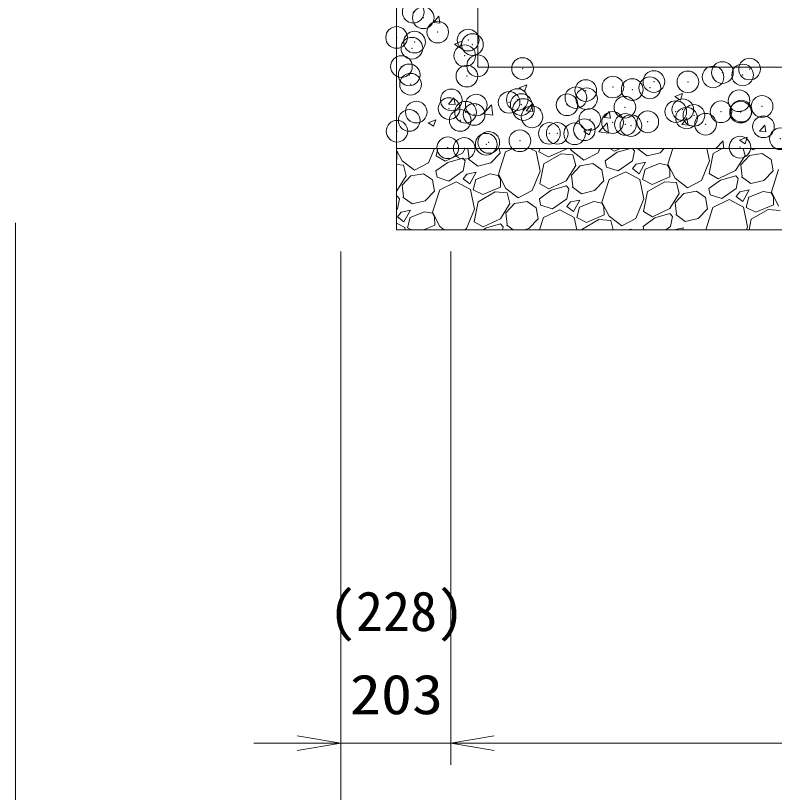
# Model space of a CAD drawing. Units: millimetres at full size; details may follow other scales. Extents: x 37600 to 71200, y -55520 to -31760.
# Drawn here: x 53752 to 55152, y -51509 to -50076 of the extents above; entities that cross this region are included whole.
import ezdxf
from ezdxf.enums import TextEntityAlignment as Align

# ---------------------------------------------------------------- set-up
doc = ezdxf.new("R2010")
doc.units = ezdxf.units.MM
doc.header["$LTSCALE"] = 80.0044
doc.header["$PDMODE"] = 32
doc.header["$PDSIZE"] = 40
for name, color, linetype, lineweight in [('0_2', 4, 'Continuous', 13), ('寸法', 6, 'Continuous', 13), ('ﾊｯﾁﾝｸﾞ', 4, 'Continuous', 9)]:
    doc.layers.add(name, color=color, linetype=linetype, lineweight=lineweight)
doc.styles.add('ＭＳ ゴシック', font='')
doc.styles.get('ＭＳ ゴシック').set_extended_font_data('MS Gothic')

# ---------------------------------------------------------------- blocks, each defined once
blk = doc.blocks.new('open_arrow')
at = {"color": 0, "linetype": 'Continuous', "lineweight": -2}
blk.add_lwpolyline([(7.5, 1.25), (0, 0), (7.5, -1.25)], dxfattribs=at)

msp = doc.modelspace()

# ---------------------------------------------------------------- linework, layer by layer
at = {"layer": '0_2', "color": 7}
for points in [[(54205, -49588), (54205, -49738), (54455, -49738), (54455, -50321), (55955, -50321), (55955, -49738), (58105, -49738), (58105, -49588), (55805, -49588), (55805, -50171), (54605, -50171), (54605, -49588)], [(54455, -50321), (55955, -50321), (55955, -50471), (54455, -50471)]]:
    msp.add_lwpolyline(points, close=True, dxfattribs=at)
at = {"layer": '寸法'}
for p, q in [((53752, -50458), (53752, -51758)), ((54352, -50511), (54352, -51758)), ((54352, -50511), (54352, -51458)), ((54352, -50511), (54352, -51758)), ((54555, -50511), (54555, -51458)), ((54555, -50511), (54555, -51458)), ((54715, -51418), (54192, -51418)), ((54555, -51418), (57755, -51418))]:
    msp.add_line(p, q, dxfattribs=at)
at = {"layer": 'ﾊｯﾁﾝｸﾞ'}
for p, q in [((54523.23, -50088.77), (54532.87, -50077.28)), ((54535.19, -50089.81), (54532.87, -50077.28)), ((54523.23, -50088.77), (54535.19, -50089.81)), ((54561.99, -50128.52), (54575.99, -50123.15)), ((54561.99, -50128.52), (54571.94, -50135.23)), ((54571.94, -50135.23), (54575.99, -50123.15)), ((54681.37, -50209.05), (54695.38, -50203.67)), ((54681.37, -50209.05), (54691.32, -50215.76)), ((54691.32, -50215.76), (54695.38, -50203.67)), ((54550.98, -50239.21), (54560.62, -50227.72)), ((54562.94, -50240.25), (54560.62, -50227.72)), ((54968.8, -50225.07), (54982.8, -50219.69)), ((54968.8, -50225.07), (54978.75, -50231.78)), ((54978.75, -50231.78), (54982.8, -50219.69)), ((54550.98, -50239.21), (54562.94, -50240.25)), ((54614.97, -50257.15), (54630.55, -50240.91)), ((54632.73, -50259.93), (54630.52, -50240.94)), ((54694.43, -50251.76), (54704.08, -50240.27)), ((54706.39, -50252.8), (54704.08, -50240.27)), ((54614.94, -50257.17), (54632.73, -50259.93)), ((54694.43, -50251.76), (54706.39, -50252.8)), ((54837.89, -50264.31), (54847.53, -50252.82)), ((54849.84, -50265.35), (54847.53, -50252.82)), ((54513.33, -50273.55), (54527.33, -50268.18)), ((54523.28, -50280.26), (54527.33, -50268.18)), ((54837.89, -50264.31), (54849.84, -50265.35)), ((54981.34, -50276.86), (54990.98, -50265.37)), ((54993.29, -50277.9), (54990.98, -50265.37)), ((54513.33, -50273.55), (54523.28, -50280.26)), ((54800.75, -50289.57), (54814.76, -50284.2)), ((54810.7, -50296.28), (54814.76, -50284.2)), ((54828.42, -50290.25), (54843.99, -50274.02)), ((54846.18, -50293.04), (54843.97, -50274.04)), ((54981.34, -50276.86), (54993.29, -50277.9)), ((55124.79, -50289.41), (55134.43, -50277.92)), ((55136.74, -50290.46), (55134.43, -50277.92)), ((54800.75, -50289.57), (54810.7, -50296.28)), ((54828.39, -50290.28), (54846.18, -50293.04)), ((55088.18, -50305.59), (55102.18, -50300.21)), ((55098.13, -50312.3), (55102.18, -50300.21)), ((55124.79, -50289.41), (55136.74, -50290.45)), ((55044.13, -50321), (55057.44, -50307.12)), ((55059.03, -50321), (55057.42, -50307.15)), ((55088.18, -50305.59), (55098.13, -50312.3)), ((54455, -50324.01), (54465.16, -50343.72)), ((54455.36, -50326.75), (54455, -50326.12)), ((54455.6, -50341.16), (54455.36, -50326.75)), ((54514.32, -50347.67), (54525.26, -50321)), ((54527.98, -50334.93), (54530.94, -50321)), ((54581.97, -50321), (54576.58, -50329.51)), ((54589.13, -50340.04), (54586.86, -50321)), ((54656.1, -50327.24), (54642.92, -50368.8)), ((54646.22, -50329.72), (54644.63, -50321)), ((54669.35, -50321), (54656.1, -50327.24)), ((54712.54, -50326.99), (54701.54, -50321)), ((54720.34, -50362.9), (54712.54, -50326.99)), ((54719.27, -50321), (54717.58, -50327.32)), ((54717.58, -50327.32), (54735.68, -50336.27)), ((54735.68, -50336.27), (54768.09, -50322.4)), ((54768.09, -50322.4), (54768.06, -50321)), ((54775.6, -50321), (54777.65, -50324.97)), ((54777.65, -50324.97), (54800.65, -50342.4)), ((54800.65, -50342.4), (54826.81, -50328.91)), ((54826.81, -50328.91), (54830.06, -50321)), ((54861.88, -50328.06), (54840.25, -50343.79)), ((54857.36, -50325.83), (54848.91, -50321)), ((54867.51, -50321), (54857.36, -50325.83)), ((54886.57, -50321), (54861.88, -50328.06)), ((54894.34, -50325.49), (54890.4, -50321)), ((54894.34, -50325.49), (54890.43, -50343.91)), ((54900.41, -50321.99), (54917.48, -50334.76)), ((54901.62, -50321.29), (54901.58, -50321)), ((54917.48, -50334.76), (54941.59, -50328.92)), ((54941.59, -50328.92), (54949.14, -50321)), ((54964.62, -50321), (54955.4, -50350.05)), ((55032.83, -50344.15), (55027.8, -50321)), ((55039.54, -50330.57), (55056.12, -50321)), ((55094.83, -50321), (55098.07, -50333.96)), ((55109.65, -50321), (55113.14, -50323.65)), ((55113.14, -50323.65), (55118.27, -50321)), ((54455, -50341.42), (54455.6, -50341.16)), ((54465.16, -50343.72), (54488.16, -50361.16)), ((54544.87, -50344.58), (54527.98, -50334.93)), ((54576.58, -50329.51), (54544.87, -50344.58)), ((54577.14, -50338.88), (54549.4, -50346.82)), ((54581.86, -50344.24), (54577.14, -50338.88)), ((54587.92, -50340.74), (54604.99, -50353.52)), ((54629.11, -50347.68), (54646.22, -50329.72)), ((54727.05, -50349.33), (54758.57, -50331.13)), ((54758.57, -50331.13), (54780.64, -50332.94)), ((54780.64, -50332.94), (54785.59, -50352.71)), ((55031.71, -50367.42), (55039.54, -50330.57)), ((55098.07, -50333.96), (55080.31, -50361.99)), ((55090.34, -50351.36), (55106.24, -50334.09)), ((55106.24, -50334.09), (55129.84, -50330.17)), ((55129.84, -50330.17), (55146.21, -50341.73)), ((55149.95, -50362.21), (55146.21, -50341.73)), ((54455, -50350.62), (54468.15, -50351.7)), ((54468.15, -50351.7), (54473.1, -50371.47)), ((54488.16, -50361.16), (54514.32, -50347.67)), ((54549.4, -50346.82), (54527.76, -50362.54)), ((54581.86, -50344.24), (54577.95, -50362.67)), ((54604.99, -50353.52), (54629.11, -50347.68)), ((54719.23, -50386.18), (54727.05, -50349.33)), ((54785.59, -50352.71), (54767.83, -50380.75)), ((54777.85, -50370.11), (54793.75, -50352.85)), ((54793.75, -50352.85), (54817.35, -50348.93)), ((54817.35, -50348.93), (54833.72, -50360.49)), ((54842.21, -50355.59), (54840.25, -50343.79)), ((54863.95, -50362.44), (54842.21, -50355.59)), ((54890.43, -50343.91), (54863.95, -50362.44)), ((54897.06, -50349.79), (54890.67, -50358.32)), ((54914.41, -50346.24), (54897.06, -50349.79)), ((54902.52, -50367.65), (54914.41, -50346.24)), ((54940.29, -50349.07), (54913.94, -50359.44)), ((54954.89, -50351.96), (54940.29, -50349.07)), ((54959.09, -50359.23), (54954.89, -50351.96)), ((54955.41, -50350.05), (54968.89, -50376.21)), ((55018.05, -50380.16), (55032.83, -50344.15)), ((55092.86, -50372.53), (55090.34, -50351.36)), ((54473.1, -50371.47), (54455.34, -50399.51)), ((54465.36, -50388.87), (54481.26, -50371.61)), ((54481.26, -50371.61), (54504.86, -50367.68)), ((54504.86, -50367.68), (54521.24, -50379.24)), ((54529.72, -50374.34), (54527.76, -50362.54)), ((54577.95, -50362.67), (54551.46, -50381.19)), ((54584.57, -50368.54), (54578.18, -50377.08)), ((54601.92, -50364.99), (54584.57, -50368.54)), ((54590.03, -50386.4), (54601.92, -50364.99)), ((54627.81, -50367.83), (54601.46, -50378.19)), ((54642.41, -50370.72), (54627.81, -50367.83)), ((54646.61, -50377.99), (54642.41, -50370.72)), ((54642.92, -50368.8), (54656.41, -50394.97)), ((54705.57, -50398.91), (54720.34, -50362.9)), ((54780.38, -50391.29), (54777.85, -50370.11)), ((54837.46, -50380.96), (54833.72, -50360.49)), ((54877.85, -50364.11), (54847.35, -50378.49)), ((54903.78, -50378.24), (54877.85, -50364.11)), ((54890.67, -50358.32), (54902.52, -50367.65)), ((54913.94, -50359.44), (54908.82, -50378.56)), ((54959.33, -50373.65), (54959.09, -50359.23)), ((55048.6, -50377.07), (55031.71, -50367.42)), ((55080.31, -50361.99), (55048.6, -50377.07)), ((55080.88, -50371.37), (55053.13, -50379.31)), ((55085.59, -50376.73), (55080.88, -50371.37)), ((55132.84, -50380.17), (55149.95, -50362.21)), ((55159.83, -50359.73), (55146.65, -50401.29)), ((54524.97, -50399.72), (54521.24, -50379.24)), ((54551.46, -50381.19), (54529.72, -50374.34)), ((54565.36, -50382.87), (54534.86, -50397.24)), ((54591.3, -50396.99), (54565.36, -50382.87)), ((54578.18, -50377.08), (54590.03, -50386.4)), ((54601.46, -50378.19), (54596.33, -50397.32)), ((54646.84, -50392.4), (54646.61, -50377.99)), ((54736.11, -50395.83), (54719.23, -50386.18)), ((54767.83, -50380.75), (54736.11, -50395.83)), ((54820.35, -50398.92), (54837.46, -50380.96)), ((54847.35, -50378.49), (54834.16, -50420.05)), ((54911.58, -50414.15), (54903.78, -50378.24)), ((54908.82, -50378.56), (54926.92, -50387.51)), ((54918.3, -50400.57), (54949.82, -50382.37)), ((54926.92, -50387.51), (54959.33, -50373.65)), ((54949.82, -50382.37), (54971.88, -50384.18)), ((54968.89, -50376.21), (54991.89, -50393.65)), ((54971.88, -50384.18), (54976.83, -50403.96)), ((54991.89, -50393.65), (55018.05, -50380.16)), ((55053.13, -50379.31), (55031.49, -50395.03)), ((55085.59, -50376.73), (55081.68, -50395.16)), ((55091.65, -50373.23), (55108.72, -50386.01)), ((55108.72, -50386.01), (55132.84, -50380.17)), ((54455.34, -50399.51), (54455, -50399.67)), ((54467.89, -50410.04), (54465.36, -50388.87)), ((54507.86, -50417.68), (54524.97, -50399.72)), ((54534.86, -50397.24), (54521.67, -50438.8)), ((54599.1, -50432.9), (54591.3, -50396.99)), ((54596.33, -50397.32), (54614.43, -50406.27)), ((54614.43, -50406.27), (54646.84, -50392.4)), ((54656.41, -50394.97), (54679.4, -50412.4)), ((54679.4, -50412.4), (54705.57, -50398.91)), ((54740.64, -50398.06), (54719, -50413.79)), ((54768.39, -50390.13), (54740.64, -50398.06)), ((54773.1, -50395.49), (54768.39, -50390.13)), ((54773.1, -50395.49), (54769.19, -50413.91)), ((54779.16, -50391.99), (54796.24, -50404.76)), ((54796.24, -50404.76), (54820.35, -50398.92)), ((54910.47, -50437.42), (54918.3, -50400.57)), ((54984.99, -50404.09), (55008.59, -50400.17)), ((55008.59, -50400.17), (55024.97, -50411.73)), ((55033.45, -50406.83), (55031.49, -50395.03)), ((55081.68, -50395.16), (55055.19, -50413.68)), ((55088.3, -50401.03), (55081.91, -50409.57)), ((55105.65, -50397.48), (55088.3, -50401.03)), ((55093.76, -50418.89), (55105.65, -50397.48)), ((55131.54, -50400.32), (55105.19, -50410.68)), ((55146.14, -50403.2), (55131.54, -50400.32)), ((54455.9, -50408.88), (54455, -50409.14)), ((54460.61, -50414.24), (54455.9, -50408.88)), ((54460.61, -50414.24), (54456.7, -50432.67)), ((54466.68, -50410.74), (54483.75, -50423.52)), ((54605.81, -50419.33), (54637.33, -50401.13)), ((54637.33, -50401.13), (54659.39, -50402.94)), ((54659.39, -50402.94), (54664.34, -50422.71)), ((54720.97, -50425.59), (54719, -50413.79)), ((54769.19, -50413.91), (54742.7, -50432.44)), ((54896.81, -50450.16), (54911.58, -50414.15)), ((54976.83, -50403.96), (54959.07, -50431.99)), ((54969.09, -50421.36), (54984.99, -50404.09)), ((55028.7, -50432.21), (55024.97, -50411.73)), ((55055.19, -50413.68), (55033.45, -50406.83)), ((55069.09, -50415.35), (55038.59, -50429.73)), ((55095.03, -50429.48), (55069.09, -50415.35)), ((55081.91, -50409.57), (55093.76, -50418.89)), ((55105.19, -50410.68), (55100.06, -50429.8)), ((55150.34, -50410.48), (55146.14, -50403.2)), ((55146.65, -50401.29), (55160.14, -50427.45)), ((55150.57, -50424.89), (55150.34, -50410.48)), ((54483.75, -50423.52), (54507.86, -50417.68)), ((54597.98, -50456.18), (54605.81, -50419.33)), ((54664.34, -50422.71), (54646.58, -50450.75)), ((54656.61, -50440.11), (54672.51, -50422.85)), ((54672.51, -50422.85), (54696.1, -50418.93)), ((54696.1, -50418.93), (54712.48, -50430.49)), ((54742.7, -50432.44), (54720.97, -50425.59)), ((54775.81, -50419.79), (54769.43, -50428.32)), ((54769.43, -50428.32), (54781.28, -50437.65)), ((54793.16, -50416.24), (54775.81, -50419.79)), ((54781.28, -50437.65), (54793.16, -50416.24)), ((54792.7, -50429.44), (54787.58, -50448.56)), ((54819.05, -50419.07), (54792.7, -50429.44)), ((54833.65, -50421.96), (54819.05, -50419.07)), ((54837.85, -50429.23), (54833.65, -50421.96)), ((54834.16, -50420.05), (54847.65, -50446.21)), ((54838.09, -50443.65), (54837.85, -50429.23)), ((54971.62, -50442.53), (54969.09, -50421.36)), ((55038.59, -50429.73), (55025.5, -50471)), ((55102.83, -50465.39), (55095.03, -50429.48)), ((55118.16, -50438.75), (55150.57, -50424.89)), ((54456.7, -50432.67), (54455, -50433.86)), ((54463.33, -50438.54), (54456.94, -50447.08)), ((54480.68, -50434.99), (54463.33, -50438.54)), ((54468.79, -50456.4), (54480.68, -50434.99)), ((54506.56, -50437.83), (54480.21, -50448.19)), ((54521.16, -50440.72), (54506.56, -50437.83)), ((54525.36, -50447.99), (54521.16, -50440.72)), ((54521.67, -50438.8), (54535.16, -50464.97)), ((54584.32, -50468.91), (54599.1, -50432.9)), ((54659.13, -50461.29), (54656.61, -50440.11)), ((54716.22, -50450.96), (54712.48, -50430.49)), ((54756.6, -50434.11), (54726.1, -50448.49)), ((54782.54, -50448.24), (54756.6, -50434.11)), ((54805.68, -50457.51), (54838.09, -50443.65)), ((54927.36, -50447.07), (54910.47, -50437.42)), ((54959.07, -50431.99), (54927.36, -50447.07)), ((54959.63, -50441.37), (54931.88, -50449.31)), ((54964.34, -50446.73), (54959.63, -50441.37)), ((54970.41, -50443.23), (54987.48, -50456.01)), ((55011.59, -50450.17), (55028.7, -50432.21)), ((55100.06, -50429.8), (55118.16, -50438.75)), ((55109.54, -50451.82), (55141.06, -50433.62)), ((55141.06, -50433.62), (55163.12, -50435.43)), ((54456.94, -50447.08), (54468.79, -50456.4)), ((54480.21, -50448.19), (54475.09, -50467.32)), ((54525.6, -50462.4), (54525.36, -50447.99)), ((54614.87, -50465.83), (54597.98, -50456.18)), ((54646.58, -50450.75), (54614.87, -50465.83)), ((54699.11, -50468.92), (54716.22, -50450.96)), ((54726.1, -50448.49), (54718.96, -50471)), ((54787.48, -50471), (54782.54, -50448.24)), ((54787.58, -50448.56), (54805.68, -50457.51)), ((54797.05, -50470.57), (54828.57, -50452.37)), ((54828.57, -50452.37), (54850.64, -50454.18)), ((54847.65, -50446.21), (54870.65, -50463.65)), ((54850.64, -50454.18), (54854.85, -50471)), ((54870.65, -50463.65), (54896.81, -50450.16)), ((54931.88, -50449.31), (54910.25, -50465.03)), ((54964.34, -50446.73), (54960.43, -50465.16)), ((54987.48, -50456.01), (55011.59, -50450.17)), ((55105.47, -50471), (55109.54, -50451.82)), ((54470.05, -50466.99), (54455, -50458.8)), ((54470.92, -50471), (54470.05, -50466.99)), ((54475.09, -50467.32), (54482.54, -50471)), ((54505.5, -50471), (54525.6, -50462.4)), ((54535.16, -50464.97), (54543.12, -50471)), ((54580.28, -50471), (54584.32, -50468.91)), ((54619.4, -50468.06), (54615.36, -50471)), ((54647.14, -50460.13), (54619.4, -50468.06)), ((54651.86, -50465.49), (54647.14, -50460.13)), ((54651.86, -50465.49), (54650.69, -50471)), ((54657.92, -50461.99), (54669.97, -50471)), ((54690.53, -50471), (54699.11, -50468.92)), ((54796.96, -50471), (54797.05, -50470.57)), ((54882.35, -50471), (54887.35, -50470.17)), ((54887.35, -50470.17), (54888.52, -50471)), ((54911.24, -50471), (54910.25, -50465.03)), ((54960.43, -50465.16), (54952.08, -50471)), ((54984.41, -50467.48), (54967.2, -50471)), ((54982.45, -50471), (54984.41, -50467.48)), ((55010.29, -50470.32), (55008.56, -50471)), ((55013.75, -50471), (55010.29, -50470.32)), ((55100.53, -50471), (55102.83, -50465.39))]:
    msp.add_line(p, q, dxfattribs=at)
for p in [(54485.78, -50069.58), (54504.4, -50080.02), (54455.23, -50116.41), (54530.98, -50106.44), (54488.27, -50124.88), (54587.22, -50121.16), (54595.03, -50129.39), (54483.35, -50136.16), (54580.78, -50150.01), (54464.14, -50170.03), (54604.67, -50168.69), (54687.48, -50173.66), (55106.38, -50174.6), (54478.36, -50185.32), (54584.79, -50187.74), (55039.07, -50189.26), (55056.31, -50181.19), (55093.65, -50185.55), (54480.91, -50202.74), (54930, -50197.82), (54992.63, -50198.36), (54804.18, -50214.38), (54854.25, -50207.79), (54889.94, -50212.44), (54922.43, -50209.28), (54556.09, -50231.59), (54677.87, -50231.01), (54786.07, -50227.43), (54805.8, -50229.3), (55086.99, -50233.17), (54552.06, -50247.58), (54602.13, -50240.99), (54662.85, -50236.1), (54685.05, -50240.24), (54769.62, -50240.61), (54876.38, -50245.12), (55129.51, -50243.51), (54491.49, -50253.94), (54582.36, -50254.32), (54598.26, -50258.45), (54689.16, -50249.32), (54705.02, -50262.96), (54970.36, -50253.19), (54983.14, -50249.63), (55003.69, -50260.07), (55053.76, -50253.48), (55089.91, -50254.14), (55091.22, -50252.13), (54478.48, -50269.32), (54572.52, -50269.34), (54811.79, -50267.47), (54853.72, -50273.21), (54877.38, -50276.7), (54918.55, -50271.98), (54990.2, -50264.94), (55025.31, -50276.49), (54455.89, -50289.36), (54801.64, -50286.68), (54887.51, -50279.02), (55132.08, -50281.01), (54737.08, -50293.23), (54751.57, -50293.27), (54783.64, -50294.01), (55163.38, -50303.16), (54549.51, -50319.87), (54620.45, -50313.25), (54625.26, -50309.9), (54682.61, -50306.82), (55088.79, -50318.71), (54579.93, -50320.9)]:
    msp.add_point(p, dxfattribs=at)

# ---------------------------------------------------------------- block references
at = {"layer": '寸法', "xscale": 10.7, "yscale": 10.7, "rotation": 180}
msp.add_blockref('open_arrow', (54352, -51418), dxfattribs=at)
at = {"layer": '寸法', "xscale": 10.7, "yscale": 10.7}
msp.add_blockref('open_arrow', (54555, -51418), dxfattribs=at)
msp.add_blockref('open_arrow', (54555, -51418), dxfattribs=at)

# ---------------------------------------------------------------- texts
at = {"layer": '寸法', "color": 3, "style": 'ＭＳ ゴシック'}
msp.add_text('(228)', height=73.31, dxfattribs=at).set_placement((54455, -51138), align=Align.TOP_CENTER)
at = {"layer": '寸法', "style": 'ＭＳ ゴシック', "width": 1.15}
msp.add_text('203', height=73.31, dxfattribs=at).set_placement((54455, -51328), align=Align.MIDDLE_CENTER)

doc.saveas('drawing.dxf')
